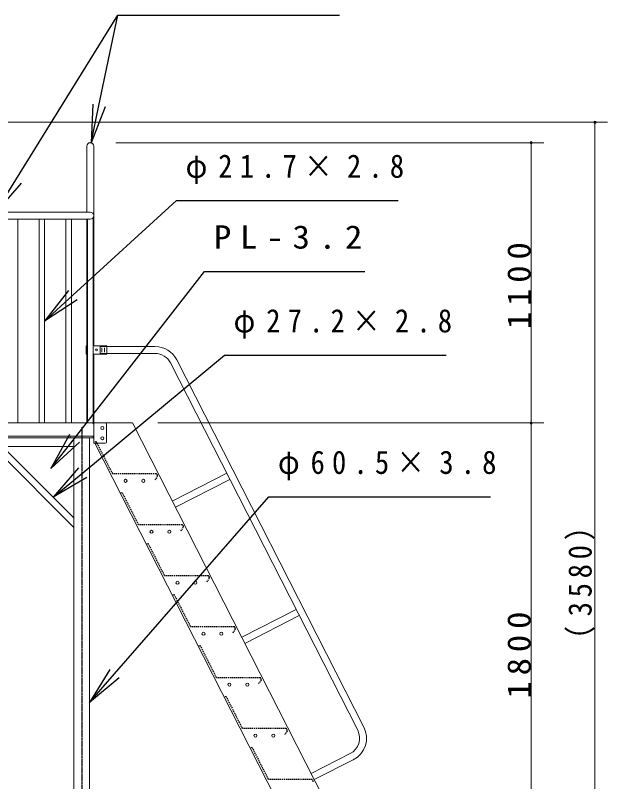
# Model space of a CAD drawing. Units: millimetres at full size. Extents: x -19540 to 0, y -2040 to 13350.
# Drawn here: x -10759 to -8435, y 4041 to 7049 of the extents above; entities that cross this region are included whole.
import ezdxf

# ---------------------------------------------------------------- set-up
doc = ezdxf.new("R2010")
doc.units = ezdxf.units.MM
doc.linetypes.add('USER2', pattern=[6, 3, -1, 1, -1])
doc.linetypes.add('USER4', pattern=[8, 5, -3])
for name, color, linetype, lineweight in [('DEFPOINTS_4', 57, 'Continuous', 13), ('線', 2, 'Continuous', 25), ('補助', 2, 'Continuous', 13)]:
    doc.layers.add(name, color=color, linetype=linetype, lineweight=lineweight)
doc.styles.add('ＭＳ ゴシック', font='')
doc.styles.get('ＭＳ ゴシック').set_extended_font_data('MS Gothic')

# ---------------------------------------------------------------- blocks, each defined once
blk = doc.blocks.new('dimension_origin')
at = {"color": 0, "linetype": 'Continuous', "lineweight": -2}
blk.add_circle((0, 0), 1.25, dxfattribs=at)

msp = doc.modelspace()

# ---------------------------------------------------------------- linework, layer by layer
at = {"layer": 'DEFPOINTS_4'}
for p, q in [((-10399.921, 5749.524), (-10426.721, 5749.524)), ((-10426.721, 5722.324), (-10426.721, 5749.524)), ((-10399.921, 5722.324), (-10426.721, 5722.324))]:
    msp.add_line(p, q, dxfattribs=at)
at = {"layer": '線', "color": 7, "lineweight": 13}
for p, q in [((-10478.921, 6535.924), (-10478.921, 6276.724)), ((-10451.721, 6535.924), (-10451.721, 5752.099)), ((-10465.321, 6276.724), (-11207.221, 6276.724)), ((-10465.321, 6249.524), (-11161.721, 6249.524)), ((-10749.471, 6249.524), (-10749.471, 5449.524)), ((-10666.171, 6249.524), (-10666.171, 5449.524)), ((-10644.471, 6249.524), (-10644.471, 5449.524)), ((-10561.171, 6249.524), (-10561.171, 5449.524)), ((-10539.471, 6249.524), (-10539.471, 5449.524)), ((-10478.921, 6249.524), (-10478.921, 5752.099)), ((-10476.171, 6249.524), (-10476.171, 5449.524)), ((-10454.471, 6254.924), (-10454.471, 5449.524)), ((-10481.521, 5752.099), (-10476.171, 5752.099)), ((-10481.521, 5719.749), (-10481.521, 5752.099)), ((-10454.471, 5752.099), (-10399.921, 5752.099)), ((-10399.921, 5752.099), (-10399.921, 5719.749)), ((-10399.921, 5749.524), (-10211.488, 5749.524)), ((-10476.171, 5719.749), (-10481.521, 5719.749)), ((-10478.921, 5719.749), (-10478.921, 5449.524)), ((-10399.921, 5719.749), (-10454.471, 5719.749)), ((-10451.721, 5719.749), (-10451.721, 5449.524)), ((-10419.921, 5727.223), (-10419.921, 5744.625)), ((-10409.921, 5727.223), (-10409.921, 5744.625)), ((-10399.921, 5722.324), (-10211.488, 5722.324)), ((-10126.307, 5697.325), (-9391.908, 4255.985)), ((-10150.543, 5684.976), (-9416.143, 4243.636)), ((-10459.021, 5449.524), (-11211.721, 5449.524)), ((-10451.721, 5449.524), (-10478.921, 5449.524)), ((-10406.721, 5449.524), (-10451.721, 5449.524)), ((-10451.721, 5449.524), (-10451.721, 5369.524)), ((-10447.721, 5449.524), (-10299.932, 5449.524)), ((-10299.932, 5449.524), (-9268.79, 3425.794)), ((-10451.721, 5442.224), (-10451.721, 5397.224)), ((-10401.721, 5444.524), (-10401.721, 5374.524)), ((-11211.721, 5397.224), (-10451.721, 5397.224)), ((-11164.021, 5391.224), (-10454.021, 5391.224)), ((-10544.021, 5397.224), (-10454.021, 5397.224)), ((-10544.021, 5391.224), (-10544.021, 5397.224)), ((-10529.271, 5391.224), (-10529.271, 3324.52)), ((-10468.771, 5391.224), (-10468.771, 3324.52)), ((-10454.021, 5391.224), (-10454.021, 5397.224)), ((-11164.021, 5357.224), (-10529.271, 5357.224)), ((-10847.737, 5357.224), (-10529.271, 5038.757)), ((-10809.271, 5357.224), (-10529.271, 5077.224)), ((-10451.721, 5369.524), (-10406.721, 5369.524)), ((-10447.721, 5369.524), (-9418.479, 3349.524)), ((-9929.879, 5251.899), (-10143.721, 5142.942)), ((-9917.53, 5227.664), (-10131.372, 5118.706)), ((-9657.485, 4717.296), (-9871.326, 4608.338)), ((-9645.136, 4693.06), (-9858.978, 4584.102)), ((-9446.035, 4151.639), (-9598.932, 4073.734)), ((-9433.687, 4127.403), (-9586.583, 4049.499))]:
    msp.add_line(p, q, dxfattribs=at)
at = {"layer": '線', "color": 20, "linetype": 'USER2'}
msp.add_line((-10499.021, 5432.708), (-10499.021, 2849.52), dxfattribs=at)
at = {"layer": '線', "color": 4, "linetype": 'USER4'}
for p, q in [((-10445.665, 5374.989), (-10442.725, 5376.487)), ((-10442.725, 5376.487), (-10378.035, 5249.527)), ((-10207.484, 5249.527), (-10378.035, 5249.527)), ((-10202.494, 5241.384), (-10209.695, 5227.252)), ((-10212.636, 5228.75), (-10209.695, 5227.252)), ((-10343.76, 5174.989), (-10340.82, 5176.487)), ((-10340.82, 5176.487), (-10276.13, 5049.527)), ((-10105.579, 5049.527), (-10276.13, 5049.527)), ((-10110.73, 5028.75), (-10107.79, 5027.252)), ((-10100.589, 5041.384), (-10107.79, 5027.252)), ((-10241.855, 4974.989), (-10238.914, 4976.487)), ((-10238.914, 4976.487), (-10174.225, 4849.527)), ((-10003.674, 4849.527), (-10174.225, 4849.527)), ((-10008.825, 4828.75), (-10005.885, 4827.252)), ((-9998.684, 4841.384), (-10005.885, 4827.252)), ((-10139.95, 4774.989), (-10137.009, 4776.487)), ((-10137.009, 4776.487), (-10072.32, 4649.527)), ((-9901.769, 4649.527), (-10072.32, 4649.527)), ((-9896.779, 4641.384), (-9903.98, 4627.252)), ((-9906.92, 4628.75), (-9903.98, 4627.252)), ((-10038.045, 4574.989), (-10035.104, 4576.487)), ((-10035.104, 4576.487), (-9970.415, 4449.527)), ((-9799.863, 4449.527), (-9970.415, 4449.527)), ((-9805.015, 4428.75), (-9802.075, 4427.252)), ((-9794.874, 4441.384), (-9802.075, 4427.252)), ((-9936.14, 4374.989), (-9933.199, 4376.487)), ((-9933.199, 4376.487), (-9868.51, 4249.527)), ((-9697.958, 4249.527), (-9868.51, 4249.527)), ((-9703.11, 4228.75), (-9700.17, 4227.252)), ((-9692.969, 4241.384), (-9700.17, 4227.252)), ((-9834.234, 4174.989), (-9831.294, 4176.487)), ((-9831.294, 4176.487), (-9766.605, 4049.527)), ((-9596.053, 4049.527), (-9766.605, 4049.527))]:
    msp.add_line(p, q, dxfattribs=at)
at = {"layer": '線', "color": 7, "lineweight": 13}
for points in [[(-10749.471, 6249.524), (-10666.171, 6249.524), (-10666.171, 5449.524), (-10749.471, 5449.524)], [(-10644.471, 6249.524), (-10561.171, 6249.524), (-10561.171, 5449.524), (-10644.471, 5449.524)], [(-10539.471, 6249.524), (-10478.921, 6249.524), (-10478.921, 5449.524), (-10539.471, 5449.524)]]:
    msp.add_lwpolyline(points, close=True, dxfattribs=at)
for centre, radius in [((-10440.921, 5735.924), 3.7), ((-10417.721, 5429.524), 6), ((-10417.721, 5389.524), 6), ((-10326.888, 5222.227), 6), ((-10256.888, 5222.227), 6), ((-10224.983, 5022.227), 6), ((-10154.983, 5022.227), 6), ((-10123.078, 4822.227), 6), ((-10053.078, 4822.227), 6), ((-10021.173, 4622.227), 6), ((-9951.173, 4622.227), 6), ((-9919.268, 4422.227), 6), ((-9849.268, 4422.227), 6), ((-9817.363, 4222.227), 6), ((-9747.363, 4222.227), 6)]:
    msp.add_circle(centre, radius, dxfattribs=at)
for centre, radius, start, end in [((-10465.321, 6535.924), 13.6, 0, 180), ((-10465.321, 6263.124), 13.6, 270, 90), ((-10211.488, 5653.924), 95.6, 27, 90), ((-10211.488, 5653.924), 68.4, 27, 90), ((-10459.021, 5442.224), 7.3, 0, 90), ((-10406.721, 5444.524), 5, 0, 90), ((-10406.721, 5374.524), 5, 270, 0), ((-9477.088, 4212.584), 68.4, 297, 27), ((-9477.088, 4212.584), 95.6, 297, 27)]:
    msp.add_arc(centre, radius, start, end, dxfattribs=at)
at = {"layer": '線', "color": 4, "linetype": 'USER4'}
for centre in [(-10207.484, 5243.927), (-10105.579, 5043.927), (-10003.674, 4843.927), (-9901.769, 4643.927), (-9799.863, 4443.927), (-9697.958, 4243.927), (-9596.053, 4043.927)]:
    msp.add_arc(centre, 5.6, 333, 90, dxfattribs=at)
at = {"layer": '補助', "lineweight": 25}
for p, q in [((-10757.189, 6404.184), (-10356.818, 7049.482)), ((-10431.143, 6695.904), (-10356.818, 7049.482)), ((-10356.818, 7049.482), (-10306.818, 7049.482)), ((-10306.818, 7049.482), (-9487.045, 7049.482)), ((-10455.608, 6701.047), (-10462, 6549.112)), ((-10462, 6549.112), (-10431.143, 6695.904)), ((-10406.678, 6690.761), (-10462, 6549.112)), ((-10836.271, 6276.724), (-10757.189, 6404.184)), ((-10735.946, 6391.003), (-10836.271, 6276.724)), ((-10533.778, 5950.752), (-10127.537, 6322.259)), ((-10127.537, 6322.259), (-10077.537, 6322.259)), ((-10077.537, 6322.259), (-9257.763, 6322.259)), ((-10527.468, 5389.017), (-10016.915, 6044.012)), ((-10016.915, 6044.012), (-9966.915, 6044.012)), ((-9966.915, 6044.012), (-9388.7, 6044.012)), ((-10550.649, 5969.201), (-10644.471, 5849.524)), ((-10644.471, 5849.524), (-10533.778, 5950.752)), ((-10516.907, 5932.303), (-10644.471, 5849.524)), ((-10495.111, 5254.281), (-9939.313, 5715.318)), ((-9939.313, 5715.318), (-9889.313, 5715.318)), ((-9889.313, 5715.318), (-9069.54, 5715.318)), ((-10547.185, 5404.386), (-10619.684, 5270.712)), ((-10619.684, 5270.712), (-10527.468, 5389.017)), ((-10507.75, 5373.648), (-10619.684, 5270.712)), ((-10511.072, 5273.523), (-10610.561, 5158.514)), ((-10610.561, 5158.514), (-10495.111, 5254.281)), ((-10479.15, 5235.039), (-10610.561, 5158.514)), ((-10370.248, 4465.298), (-9765.264, 5159.838)), ((-9765.264, 5159.838), (-9715.264, 5159.838)), ((-9715.264, 5159.838), (-8895.491, 5159.838)), ((-10389.099, 4481.718), (-10468.771, 4352.19)), ((-10468.771, 4352.19), (-10370.248, 4465.298)), ((-10351.397, 4448.877), (-10468.771, 4352.19))]:
    msp.add_line(p, q, dxfattribs=at)
at = {"layer": '補助'}
for p, q in [((-11141.62, 6629.495), (-8435.439, 6629.495)), ((-8485.439, 6629.495), (-8485.439, 3049.52)), ((-10365.321, 6549.524), (-8685.297, 6549.524)), ((-8735.297, 6549.524), (-8735.297, 5449.524)), ((-10199.932, 5449.524), (-8685.297, 5449.524)), ((-10199.932, 5449.524), (-8685.297, 5449.524)), ((-8735.297, 5449.524), (-8735.297, 3649.524))]:
    msp.add_line(p, q, dxfattribs=at)

# ---------------------------------------------------------------- block references
at = {"layer": '補助', "xscale": 3.33, "yscale": 3.33}
for p, rotation in [((-8485.439, 6629.495), 270), ((-8735.297, 6549.524), 270), ((-8735.297, 5449.524), 270), ((-8735.297, 5449.524), 90)]:
    msp.add_blockref('dimension_origin', p, dxfattribs=dict(at, rotation=rotation))

# ---------------------------------------------------------------- texts
at = {"layer": '補助', "char_height": 91.64, "attachment_point": 1, "style": 'ＭＳ ゴシック'}
for s, insert in [('\\T1.5;\\W0.9;φ21.7×2.8', (-10091.287, 6503.509)), ('\\T1.5;\\W1.1;PL-3.2', (-9980.665, 6225.262)), ('\\T1.5;\\W0.9;φ27.2×2.8', (-9903.063, 5896.568)), ('\\T1.5;\\W0.9;φ60.5×3.8', (-9729.014, 5341.088))]:
    msp.add_mtext(s, dxfattribs=dict(at, insert=insert))
at = {"layer": '補助', "char_height": 91.64, "attachment_point": 8, "rotation": 90, "style": 'ＭＳ ゴシック'}
for s, insert in [('\\T1.33;\\W1.1;1100', (-8736.297, 5999.524)), ('\\T1.33;\\W0.9;（3580）', (-8486.439, 4839.507)), ('\\T1.33;\\W1.1;1800', (-8736.297, 4549.524))]:
    msp.add_mtext(s, dxfattribs=dict(at, insert=insert))

doc.saveas('drawing.dxf')
